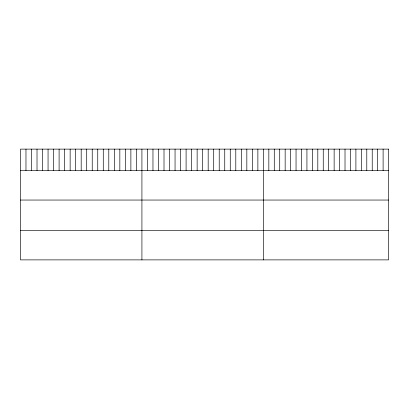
<?xml version="1.0" encoding="UTF-8"?>
<svg xmlns="http://www.w3.org/2000/svg" width="409" height="409" viewBox="0 0 409 409"><rect width="100%" height="100%" fill="white"/><g stroke="black" fill="none" stroke-linecap="round" stroke-linejoin="round"><path stroke-width="0.61" d="M20.45 170.579L388.55 170.579M20.45 200.047L388.55 200.047M20.45 230.41L388.55 230.41M383.11 149.116L383.11 170.579M377.665 149.116L377.665 170.579M372.226 149.116L372.226 170.579M366.786 149.116L366.786 170.579M361.341 149.116L361.341 170.579M355.902 149.116L355.902 170.579M350.462 149.116L350.462 170.579M345.017 149.116L345.017 170.579M339.577 149.116L339.577 170.579M334.138 149.116L334.138 170.579M328.693 149.116L328.693 170.579M323.253 149.116L323.253 170.579M317.808 149.116L317.808 170.579M312.369 149.116L312.369 170.579M306.929 149.116L306.929 170.579M301.484 149.116L301.484 170.579M296.044 149.116L296.044 170.579M290.605 149.116L290.605 170.579M285.16 149.116L285.16 170.579M279.72 149.116L279.72 170.579M274.281 149.116L274.281 170.579M268.836 149.116L268.836 170.579M263.396 149.116L263.396 259.884M257.874 149.116L257.874 170.579M252.353 149.116L252.353 170.579M246.832 149.116L246.832 170.579M241.31 149.116L241.31 170.579M235.788 149.116L235.788 170.579M230.267 149.116L230.267 170.579M224.745 149.116L224.745 170.579M219.224 149.116L219.224 170.579M213.702 149.116L213.702 170.579M208.181 149.116L208.181 170.579M202.659 149.116L202.659 170.579M197.138 149.116L197.138 170.579M191.617 149.116L191.617 170.579M186.095 149.116L186.095 170.579M180.573 149.116L180.573 170.579M175.052 149.116L175.052 170.579M169.531 149.116L169.531 170.579M164.009 149.116L164.009 170.579M158.487 149.116L158.487 170.579M152.966 149.116L152.966 170.579M147.444 149.116L147.444 170.579M141.923 149.116L141.923 259.884M136.401 149.116L136.401 170.579M130.88 149.116L130.88 170.579M125.358 149.116L125.358 170.579M119.837 149.116L119.837 170.579M114.316 149.116L114.316 170.579M108.794 149.116L108.794 170.579M103.272 149.116L103.272 170.579M97.751 149.116L97.751 170.579M92.23 149.116L92.23 170.579M86.708 149.116L86.708 170.579M81.187 149.116L81.187 170.579M75.665 149.116L75.665 170.579M70.143 149.116L70.143 170.579M64.622 149.116L64.622 170.579M59.1 149.116L59.1 170.579M53.579 149.116L53.579 170.579M48.057 149.116L48.057 170.579M42.536 149.116L42.536 170.579M37.014 149.116L37.014 170.579M31.493 149.116L31.493 170.579M25.971 149.116L25.971 170.579M388.55 149.116L20.45 149.116L20.45 259.884L388.55 259.884L388.55 149.116"/></g></svg>
